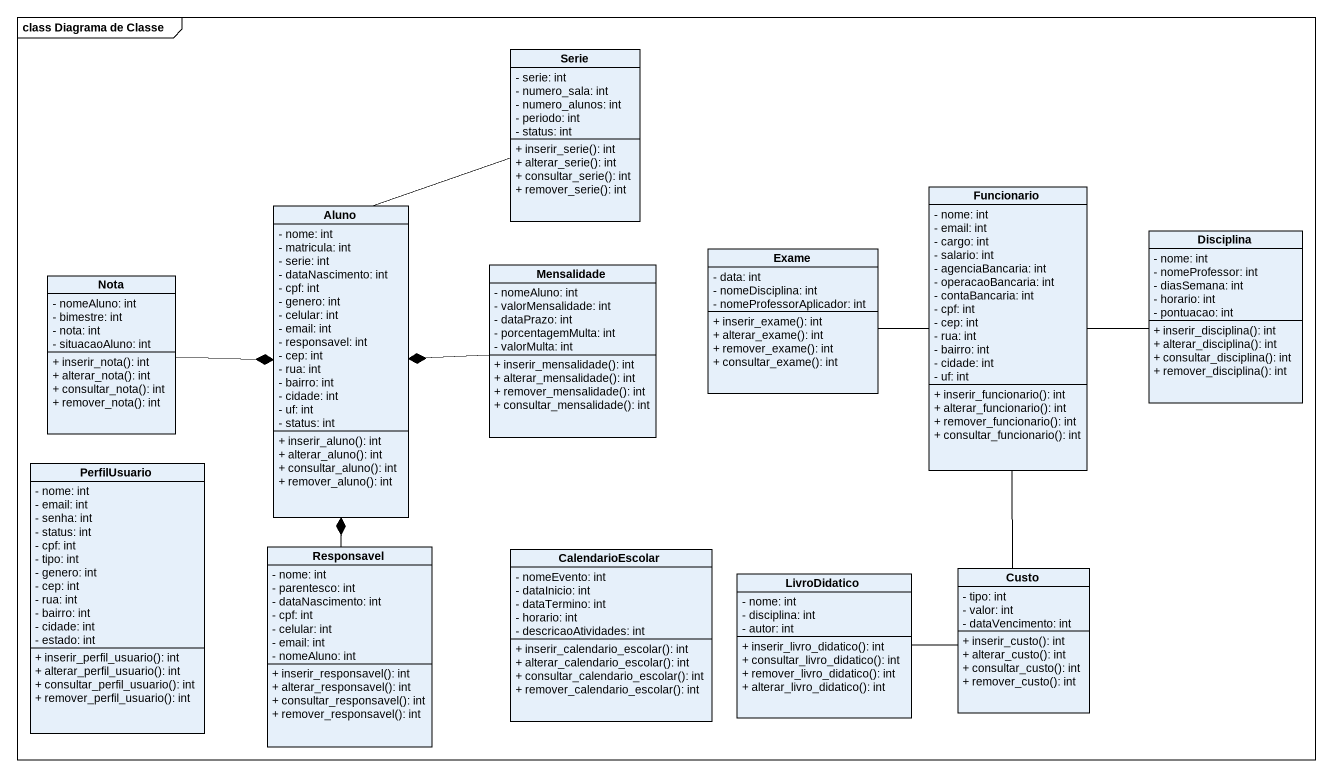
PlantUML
@startuml
mainframe class Diagrama de Classe
hide circle
hide empty members
skinparam classAttributeIconSize 0
class Serie {
  - serie: int
  - numero_sala: int
  - numero_alunos: int
  - periodo: int
  - status: int
  + inserir_serie(): int
  + alterar_serie(): int
  + consultar_serie(): int
  + remover_serie(): int
}
class Funcionario {
  - nome: int
  - email: int
  - cargo: int
  - salario: int
  - agenciaBancaria: int
  - operacaoBancaria: int
  - contaBancaria: int
  - cpf: int
  - cep: int
  - rua: int
  - bairro: int
  - cidade: int
  - uf: int
  + inserir_funcionario(): int
  + alterar_funcionario(): int
  + remover_funcionario(): int
  + consultar_funcionario(): int
}
class Aluno {
  - nome: int
  - matricula: int
  - serie: int
  - dataNascimento: int
  - cpf: int
  - genero: int
  - celular: int
  - email: int
  - responsavel: int
  - cep: int
  - rua: int
  - bairro: int
  - cidade: int
  - uf: int
  - status: int
  + inserir_aluno(): int
  + alterar_aluno(): int
  + consultar_aluno(): int
  + remover_aluno(): int
}
class Disciplina {
  - nome: int
  - nomeProfessor: int
  - diasSemana: int
  - horario: int
  - pontuacao: int
  + inserir_disciplina(): int
  + alterar_disciplina(): int
  + consultar_disciplina(): int
  + remover_disciplina(): int
}
class Nota {
  - nomeAluno: int
  - bimestre: int
  - nota: int
  - situacaoAluno: int
  + inserir_nota(): int
  + alterar_nota(): int
  + consultar_nota(): int
  + remover_nota(): int
}
class Mensalidade {
  - nomeAluno: int
  - valorMensalidade: int
  - dataPrazo: int
  - porcentagemMulta: int
  - valorMulta: int
  + inserir_mensalidade(): int
  + alterar_mensalidade(): int
  + remover_mensalidade(): int
  + consultar_mensalidade(): int
}
class Exame {
  - data: int
  - nomeDisciplina: int
  - nomeProfessorAplicador: int
  + inserir_exame(): int
  + alterar_exame(): int
  + remover_exame(): int
  + consultar_exame(): int
}
class PerfilUsuario {
  - nome: int
  - email: int
  - senha: int
  - status: int
  - cpf: int
  - tipo: int
  - genero: int
  - cep: int
  - rua: int
  - bairro: int
  - cidade: int
  - estado: int
  + inserir_perfil_usuario(): int
  + alterar_perfil_usuario(): int
  + consultar_perfil_usuario(): int
  + remover_perfil_usuario(): int
}
class Responsavel {
  - nome: int
  - parentesco: int
  - dataNascimento: int
  - cpf: int
  - celular: int
  - email: int
  - nomeAluno: int
  + inserir_responsavel(): int
  + alterar_responsavel(): int
  + consultar_responsavel(): int
  + remover_responsavel(): int
}
class CalendarioEscolar {
  - nomeEvento: int
  - dataInicio: int
  - dataTermino: int
  - horario: int
  - descricaoAtividades: int
  + inserir_calendario_escolar(): int
  + alterar_calendario_escolar(): int
  + consultar_calendario_escolar(): int
  + remover_calendario_escolar(): int
}
class LivroDidatico {
  - nome: int
  - disciplina: int
  - autor: int
  + inserir_livro_didatico(): int
  + consultar_livro_didatico(): int
  + remover_livro_didatico(): int
  + alterar_livro_didatico(): int
}
class Custo {
  - tipo: int
  - valor: int
  - dataVencimento: int
  + inserir_custo(): int
  + alterar_custo(): int
  + consultar_custo(): int
  + remover_custo(): int
}
Serie -- Aluno
Funcionario -left- Exame
Disciplina -left- Funcionario
Nota -right-* Aluno
Mensalidade -left-* Aluno
Responsavel -up-* Aluno
Custo -up- Funcionario
Custo -left- LivroDidatico
@enduml
